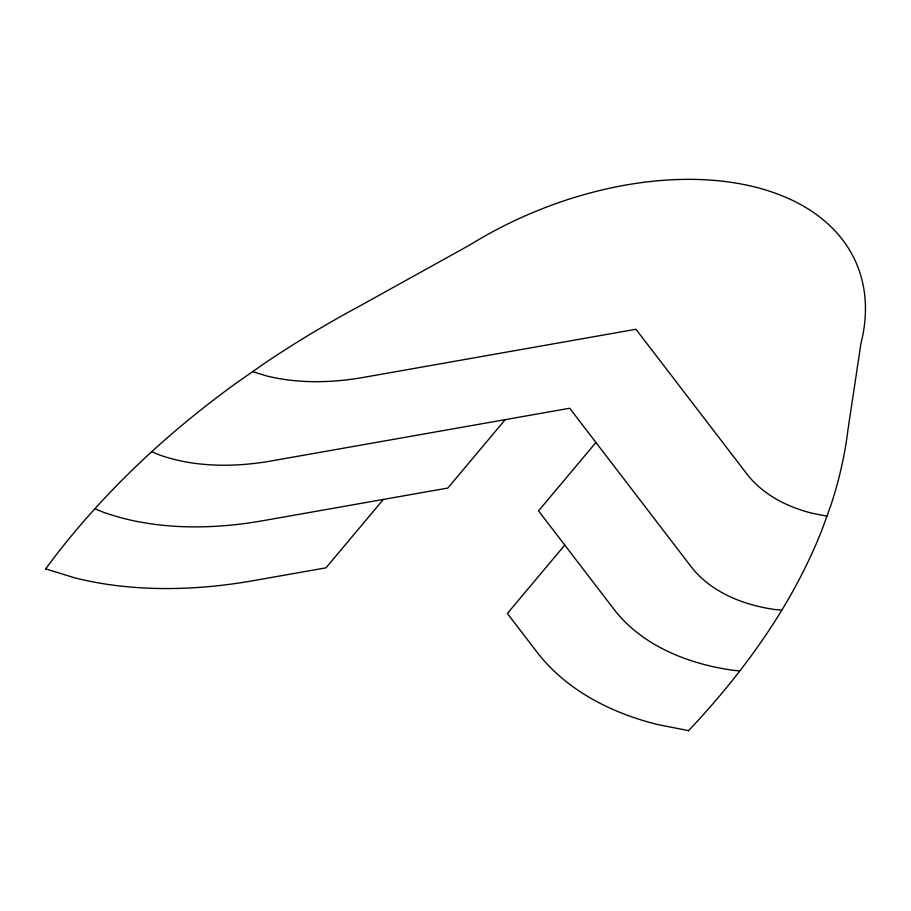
<?xml version="1.0" encoding="UTF-8"?>
<svg xmlns="http://www.w3.org/2000/svg" width="911" height="911" viewBox="0 0 911 911"><rect width="100%" height="100%" fill="white"/><g stroke="black" fill="none" stroke-linecap="round" stroke-linejoin="round"><path stroke-width="1.37" d="M45.55 569.011C77.674 525.271 114.718 485.301 154.87 448.827A703.451 435.982 -23.6 0 1 235.949 383.303L265.135 362.931A703.451 435.982 -23.6 0 1 358.069 306.961L469.723 245.025A283.07 175.436 -23.6 0 1 755.242 187.085A283.07 175.436 -23.6 0 1 860.952 343.481L847.879 430.231A703.451 435.982 -23.6 0 1 830.866 505.309L821.654 530.703A703.451 435.982 -23.6 0 1 783.688 607.079C756.745 651.775 724.279 692.952 688.409 730.793M383.36 499.433L325.979 567.838L253.429 580.649A389.464 241.381 -23.6 0 1 74.93 577.904L45.664 568.863M505.218 419.641L447.836 488.045L262.459 520.785A300.732 186.391 -23.6 0 1 101.451 511.504L95.029 508.68M595.919 442.473L538.538 510.866L613.934 609.231A300.732 186.391 -23.6 0 0 731.658 670.109L739.766 670.929M564.763 545.085L507.381 613.49L536.886 651.98A389.464 241.381 -23.6 0 0 656.945 724.382L688.534 730.645M781.729 610.188L773.974 609.402A211.99 131.389 -23.6 0 1 690.982 566.494L569.705 408.253L271.478 460.92A211.99 131.389 -23.6 0 1 157.99 454.384L151.841 451.674M826.926 516.161L812.088 513.212A211.99 131.389 -23.6 0 1 746.747 473.811L635.958 329.27L363.569 377.382A211.99 131.389 -23.6 0 1 266.411 375.89L252.666 371.642"/></g></svg>
